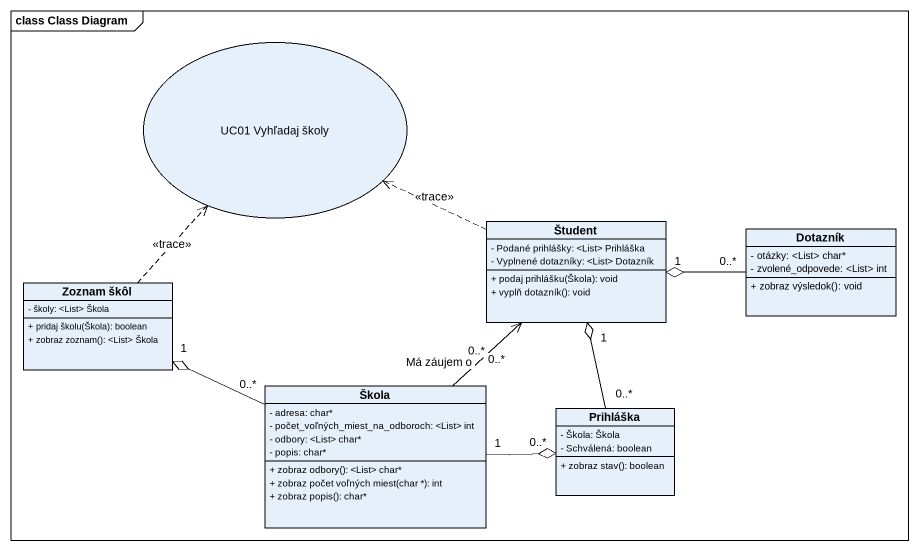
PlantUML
@startuml
mainframe class Class Diagram
allowmixing
hide circle
hide empty members
skinparam classAttributeIconSize 0
usecase "UC01 Vyhľadaj školy" as UC01_Vyhľadaj_školy
class Študent {
  - Podané prihlášky: <List> Prihláška
  - Vyplnené dotazníky: <List> Dotazník
  + podaj prihlášku(Škola): void
  + vyplň dotazník(): void
}
class Dotazník {
  - otázky: <List> char*
  - zvolené_odpovede: <List> int
  + zobraz výsledok(): void
}
class "Zoznam škôl" as Zoznam_škôl {
  - školy: <List> Škola
  + pridaj školu(Škola): boolean
  + zobraz zoznam(): <List> Škola
}
class Škola {
  - adresa: char*
  - počet_voľných_miest_na_odboroch: <List> int
  - odbory: <List> char*
  - popis: char*
  + zobraz odbory(): <List> char*
  + zobraz počet voľných miest(char *): int
  + zobraz popis(): char*
}
class Prihláška {
  - Škola: Škola
  - Schválená: boolean
  + zobraz stav(): boolean
}
Študent .left.> UC01_Vyhľadaj_školy : <<trace>>
Dotazník "0..*" -left-o "1" Študent
Zoznam_škôl .up.> UC01_Vyhľadaj_školy : <<trace>>
Škola "0..*" -up-> "0..*" Študent : Má záujem o
Škola "0..*" -left-o "1" Zoznam_škôl
Škola "1" -right-o "0..*" Prihláška
Prihláška "0..*" -up-o "1" Študent
@enduml
